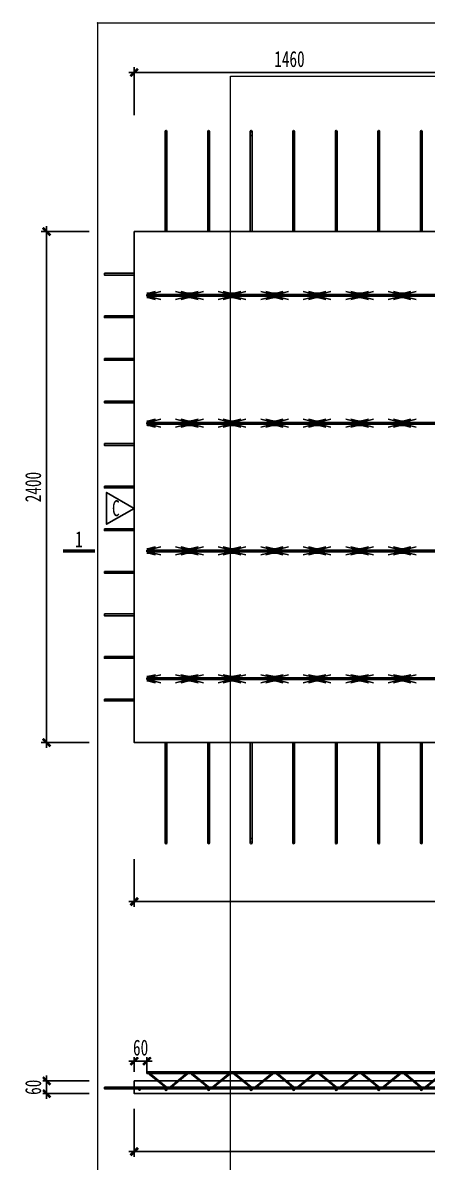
# Model space of a CAD drawing. Extents: x -524 to 129100, y -10500 to 1.
# Drawn here: x 68199 to 70100, y -5351 to 1 of the extents above; entities that cross this region are included whole.
import ezdxf

# ---------------------------------------------------------------- set-up
doc = ezdxf.new("R2010")
doc.units = 0
doc.header["$LTSCALE"] = 250
doc.linetypes.add('BeePC_CENTER', pattern=[2, 1.25, -0.25, 0.25, -0.25])
doc.layers.get('0').update_dxf_attribs({"linetype": 'CONTINUOUS'})
doc.layers.get('Defpoints').update_dxf_attribs({"linetype": 'CONTINUOUS'})
for name, color, linetype in [('BeePC-CCBZ', 110, 'CONTINUOUS'), ('BeePC-GJ-LEVEL', 141, 'CONTINUOUS'), ('BeePC-GJ-Truss', 185, 'CONTINUOUS'), ('BeePC-TONG-ZT', 50, 'CONTINUOUS')]:
    doc.layers.add(name, color=color, linetype=linetype)
doc.layers.add('G-ANNO-TTLB', color=7, linetype='CONTINUOUS', lineweight=9)
doc.layers.add('G-ANNO-TTLB-THIN', color=7, linetype='CONTINUOUS', lineweight=9)
doc.styles.add('BeePC_Dim', font='simfang.ttf', dxfattribs={"width": 0.7})
doc.styles.add('BeePC_Text', font='simfang.ttf', dxfattribs={"width": 0.7})
doc.dimstyles.new('BeePC_DIM_25_25', dxfattribs={"dimtxt": 75, "dimasz": 25, "dimexe": 25, "dimexo": 0, "dimgap": 25, "dimtad": 1, "dimdec": 0, "dimzin": 0, "dimdsep": 46, "dimtxsty": 'BeePC_Dim', "dimblk": 'ARCHTICK', "dimcen": 0, "dimdle": 25, "dimclrt": 7, "dimadec": 0, "dimazin": 0, "dimtfac": 1, "dimtdec": 0, "dimtix": 1, "dimtmove": 2, "dimatfit": 3, "dimfxl": 250, "dimfxlon": 1, "dimtfill": 1, "dimtolj": 1, "dimtzin": 0, "dimarcsym": 0})

# ---------------------------------------------------------------- blocks, each defined once
blk = doc.blocks.new('A2-嗡嗡 - A2_嗡嗡-493291-DB1详图')
at = {"layer": 'G-ANNO-TTLB'}
for p, q in [((27.5, -513), (27.5, -113)), ((27.5, -113), (586.5, -113))]:
    blk.add_line(p, q, dxfattribs=at)
at = {"layer": 'G-ANNO-TTLB-THIN'}
for p, q in [((2.5, -103), (2.5, -523)), ((596.5, -103), (2.5, -103))]:
    blk.add_line(p, q, dxfattribs=at)
blk = doc.blocks.new('剖切符号')
at = {"const_width": 15}
blk.add_lwpolyline([(0, 75), (0, -75)], dxfattribs=at)
blk = doc.blocks.new('_ArchTick')
at = {"color": 0, "linetype": 'ByBlock', "const_width": 0.5}
blk.add_lwpolyline([(-0.71, -0.71), (0.71, 0.71)], dxfattribs=at)
blk = doc.blocks.new('*D146')
at = {"layer": 'BeePC-CCBZ', "color": 0, "lineweight": -2, "transparency": 16777216}
for p, q in [((68722.8, -432.6), (68722.8, -207.6)), ((70182.6, -432.6), (70182.6, -207.6)), ((68697.8, -232.6), (70207.6, -232.6))]:
    blk.add_line(p, q, dxfattribs=at)
at = {"layer": 'Defpoints', "color": 0, "transparency": 16777216}
for p in [(70182.6, -232.6), (68722.8, -2179.6), (70182.6, -3079.6)]:
    blk.add_point(p, dxfattribs=at)
at = {"layer": 'BeePC-CCBZ', "color": 0, "lineweight": -2, "transparency": 16777216, "xscale": 25, "yscale": 25, "zscale": 25, "rotation": 180}
blk.add_blockref('_ArchTick', (68722.8, -232.6), dxfattribs=at)
at = {"layer": 'BeePC-CCBZ', "color": 0, "lineweight": -2, "transparency": 16777216, "xscale": 25, "yscale": 25, "zscale": 25}
blk.add_blockref('_ArchTick', (70182.6, -232.6), dxfattribs=at)
at = {"layer": 'BeePC-CCBZ', "color": 7, "linetype": 'BeePC_CENTER', "transparency": 16777216, "insert": (69452.7, -169.7), "char_height": 75, "attachment_point": 5, "style": 'BeePC_Dim', "bg_fill": 3, "box_fill_scale": 1.1, "bg_fill_color": 256, "bg_fill_true_color": 13158600, "bg_fill_transparency": 0}
blk.add_mtext('\\A1;1460', dxfattribs=at)
blk = doc.blocks.new('*D152')
at = {"layer": 'BeePC-CCBZ', "color": 0, "lineweight": -2, "transparency": 16777216}
for p, q in [((68722.8, -3926.6), (68722.8, -4151.6)), ((76242.4, -3926.6), (76242.4, -4151.6)), ((68697.8, -4126.6), (76267.4, -4126.6))]:
    blk.add_line(p, q, dxfattribs=at)
at = {"layer": 'Defpoints', "color": 0, "transparency": 16777216}
for p in [(68722.8, -2179.6), (76242.4, -2179.6), (76242.4, -4126.6)]:
    blk.add_point(p, dxfattribs=at)
at = {"layer": 'BeePC-CCBZ', "color": 0, "lineweight": -2, "transparency": 16777216, "xscale": 25, "yscale": 25, "zscale": 25, "rotation": 180}
blk.add_blockref('_ArchTick', (68722.8, -4126.6), dxfattribs=at)
at = {"layer": 'BeePC-CCBZ', "color": 0, "lineweight": -2, "transparency": 16777216, "xscale": 25, "yscale": 25, "zscale": 25}
blk.add_blockref('_ArchTick', (76242.4, -4126.6), dxfattribs=at)
at = {"layer": 'BeePC-CCBZ', "color": 7, "linetype": 'BeePC_CENTER', "transparency": 16777216, "insert": (72482.6, -4063.7), "char_height": 75, "attachment_point": 5, "style": 'BeePC_Dim', "bg_fill": 3, "box_fill_scale": 1.1, "bg_fill_color": 256, "bg_fill_true_color": 13158600, "bg_fill_transparency": 0}
blk.add_mtext('\\A1;7520', dxfattribs=at)
blk = doc.blocks.new('*D153')
at = {"layer": 'BeePC-CCBZ', "color": 0, "lineweight": -2, "transparency": 16777216}
for p, q in [((68310.8, -954.6), (68310.8, -3404.6)), ((68510.8, -979.6), (68285.8, -979.6)), ((68510.8, -3379.6), (68285.8, -3379.6))]:
    blk.add_line(p, q, dxfattribs=at)
at = {"layer": 'Defpoints', "color": 0, "transparency": 16777216}
for p in [(72482.6, -979.6), (68310.8, -3379.6), (72482.6, -3379.6)]:
    blk.add_point(p, dxfattribs=at)
at = {"layer": 'BeePC-CCBZ', "color": 0, "lineweight": -2, "transparency": 16777216, "xscale": 25, "yscale": 25, "zscale": 25}
for p, rotation in [((68310.8, -979.6), 90), ((68310.8, -3379.6), 270)]:
    blk.add_blockref('_ArchTick', p, dxfattribs=dict(at, rotation=rotation))
at = {"layer": 'BeePC-CCBZ', "color": 7, "linetype": 'BeePC_CENTER', "transparency": 16777216, "insert": (68247.9, -2179.6), "char_height": 75, "attachment_point": 5, "rotation": 90, "style": 'BeePC_Dim', "bg_fill": 3, "box_fill_scale": 1.1, "bg_fill_color": 256, "bg_fill_true_color": 13158600, "bg_fill_transparency": 0}
blk.add_mtext('\\A1;2400', dxfattribs=at)
blk = doc.blocks.new('*D157')
at = {"layer": 'BeePC-CCBZ', "color": 0, "lineweight": -2, "transparency": 16777216}
for p, q in [((68722.8, -4925.6), (68722.8, -4850.6)), ((68782.6, -4925.6), (68782.6, -4850.6)), ((68807.6, -4875.6), (68697.8, -4875.6))]:
    blk.add_line(p, q, dxfattribs=at)
at = {"layer": 'Defpoints', "color": 0, "transparency": 16777216}
for p in [(68782.6, -4929.6), (68722.8, -4998.6)]:
    blk.add_point(p, dxfattribs=at)
at = {"layer": 'BeePC-CCBZ', "color": 0, "lineweight": -2, "transparency": 16777216, "xscale": 25, "yscale": 25, "zscale": 25}
blk.add_blockref('_ArchTick', (68722.8, -4875.6), dxfattribs=at)
at = {"layer": 'BeePC-CCBZ', "color": 0, "lineweight": -2, "transparency": 16777216, "xscale": 25, "yscale": 25, "zscale": 25, "rotation": 180}
blk.add_blockref('_ArchTick', (68782.6, -4875.6), dxfattribs=at)
at = {"layer": 'BeePC-CCBZ', "color": 7, "linetype": 'BeePC_CENTER', "transparency": 16777216, "insert": (68752.7, -4812.7), "char_height": 75, "attachment_point": 5, "style": 'BeePC_Dim', "bg_fill": 3, "box_fill_scale": 1.1, "bg_fill_color": 256, "bg_fill_true_color": 13158600, "bg_fill_transparency": 0}
blk.add_mtext('\\A1;60', dxfattribs=at)
at = {"layer": 'Defpoints', "color": 0, "transparency": 16777216}
blk.add_point((68722.8, -4875.6), dxfattribs=at)
blk = doc.blocks.new('*D159')
at = {"layer": 'BeePC-CCBZ', "color": 0, "lineweight": -2, "transparency": 16777216}
for p, q in [((68722.8, -5100.6), (68722.8, -5325.6)), ((76242.4, -5100.6), (76242.4, -5325.6)), ((68697.8, -5300.6), (76267.4, -5300.6))]:
    blk.add_line(p, q, dxfattribs=at)
at = {"layer": 'Defpoints', "color": 0, "transparency": 16777216}
for p in [(68722.8, -4998.6), (76242.4, -4998.6), (76242.4, -5300.6)]:
    blk.add_point(p, dxfattribs=at)
at = {"layer": 'BeePC-CCBZ', "color": 0, "lineweight": -2, "transparency": 16777216, "xscale": 25, "yscale": 25, "zscale": 25, "rotation": 180}
blk.add_blockref('_ArchTick', (68722.8, -5300.6), dxfattribs=at)
at = {"layer": 'BeePC-CCBZ', "color": 0, "lineweight": -2, "transparency": 16777216, "xscale": 25, "yscale": 25, "zscale": 25}
blk.add_blockref('_ArchTick', (76242.4, -5300.6), dxfattribs=at)
at = {"layer": 'BeePC-CCBZ', "color": 7, "linetype": 'BeePC_CENTER', "transparency": 16777216, "insert": (72482.6, -5237.7), "char_height": 75, "attachment_point": 5, "style": 'BeePC_Dim', "bg_fill": 3, "box_fill_scale": 1.1, "bg_fill_color": 256, "bg_fill_true_color": 13158600, "bg_fill_transparency": 0}
blk.add_mtext('\\A1;7520', dxfattribs=at)
blk = doc.blocks.new('*D160')
at = {"layer": 'BeePC-CCBZ', "color": 0, "lineweight": -2, "transparency": 16777216}
for p, q in [((68510.8, -4968.6), (68285.8, -4968.6)), ((68310.8, -4943.6), (68310.8, -5053.6)), ((68510.8, -5028.6), (68285.8, -5028.6))]:
    blk.add_line(p, q, dxfattribs=at)
at = {"layer": 'Defpoints', "color": 0, "transparency": 16777216}
for p in [(72482.6, -4968.6), (72482.6, -5028.6)]:
    blk.add_point(p, dxfattribs=at)
at = {"layer": 'BeePC-CCBZ', "color": 0, "lineweight": -2, "transparency": 16777216, "xscale": 25, "yscale": 25, "zscale": 25}
for p, rotation in [((68310.8, -4968.6), 270), ((68310.8, -5028.6), 90)]:
    blk.add_blockref('_ArchTick', p, dxfattribs=dict(at, rotation=rotation))
at = {"layer": 'BeePC-CCBZ', "color": 7, "linetype": 'BeePC_CENTER', "transparency": 16777216, "insert": (68247.9, -4998.6), "char_height": 75, "attachment_point": 5, "rotation": 90, "style": 'BeePC_Dim', "bg_fill": 3, "box_fill_scale": 1.1, "bg_fill_color": 256, "bg_fill_true_color": 13158600, "bg_fill_transparency": 0}
blk.add_mtext('\\A1;60', dxfattribs=at)
at = {"layer": 'Defpoints', "color": 0, "transparency": 16777216}
blk.add_point((68310.8, -5028.6), dxfattribs=at)

msp = doc.modelspace()

# ---------------------------------------------------------------- block references
at = {"xscale": 25, "yscale": 25, "zscale": 25}
msp.add_blockref('A2-嗡嗡 - A2_嗡嗡-493291-DB1详图', (68487.5, 2575), dxfattribs=at)

# ---------------------------------------------------------------- texts
at = {"insert": (68462.8, -2424.6), "char_height": 75, "attachment_point": 5, "style": 'BeePC_Text'}
msp.add_mtext('1', dxfattribs=at)

# ---------------------------------------------------------------- next in the draw order: linework, layer by layer
msp.add_polyline3d([(68722.8, -2279.6, 0), (68592.9, -2354.6, 0), (68592.9, -2204.6, 0)], close=True)
at = {"layer": 'BeePC-GJ-LEVEL'}
for points in [[(68868.6, -528.6), (68868.6, -508.6)], [(68876.6, -514.5), (68876.6, -979.6), (68868.6, -979.6), (68868.6, -514.5)], [(68868.6, -528.6), (68876.6, -528.6)], [(68876.6, -508.6), (68876.6, -528.6)], [(69068.6, -528.6), (69068.6, -508.6)], [(69076.6, -514.5), (69076.6, -979.6), (69068.6, -979.6), (69068.6, -514.5)], [(69068.6, -528.6), (69076.6, -528.6)], [(69076.6, -508.6), (69076.6, -528.6)], [(69268.6, -528.6), (69268.6, -508.6)], [(69276.6, -514.5), (69276.6, -979.6), (69268.6, -979.6), (69268.6, -514.5)], [(69268.6, -528.6), (69276.6, -528.6)], [(69276.6, -508.6), (69276.6, -528.6)], [(69468.6, -528.6), (69468.6, -508.6)], [(69476.6, -514.5), (69476.6, -979.6), (69468.6, -979.6), (69468.6, -514.5)], [(69468.6, -528.6), (69476.6, -528.6)], [(69476.6, -508.6), (69476.6, -528.6)], [(69668.6, -528.6), (69668.6, -508.6)], [(69676.6, -514.5), (69676.6, -979.6), (69668.6, -979.6), (69668.6, -514.5)], [(69668.6, -528.6), (69676.6, -528.6)], [(69676.6, -508.6), (69676.6, -528.6)], [(69868.6, -528.6), (69868.6, -508.6)], [(69876.6, -514.5), (69876.6, -979.6), (69868.6, -979.6), (69868.6, -514.5)], [(69868.6, -528.6), (69876.6, -528.6)], [(69876.6, -508.6), (69876.6, -528.6)], [(70068.6, -528.6), (70068.6, -508.6)], [(70076.6, -514.5), (70076.6, -979.6), (70068.6, -979.6), (70068.6, -514.5)], [(70068.6, -528.6), (70076.6, -528.6)], [(70076.6, -508.6), (70076.6, -528.6)], [(68582.8, -1175.6), (68722.8, -1175.6), (68722.8, -1183.6), (68582.8, -1183.6), (68582.8, -1175.6)], [(68582.8, -1375.6), (68722.8, -1375.6), (68722.8, -1383.6), (68582.8, -1383.6), (68582.8, -1375.6)], [(68582.8, -1575.6), (68722.8, -1575.6), (68722.8, -1583.6), (68582.8, -1583.6), (68582.8, -1575.6)], [(68582.8, -1775.6), (68722.8, -1775.6), (68722.8, -1783.6), (68582.8, -1783.6), (68582.8, -1775.6)], [(68582.8, -1975.6), (68722.8, -1975.6), (68722.8, -1983.6), (68582.8, -1983.6), (68582.8, -1975.6)], [(68582.8, -2175.6), (68722.8, -2175.6), (68722.8, -2183.6), (68582.8, -2183.6), (68582.8, -2175.6)], [(68582.8, -2375.6), (68722.8, -2375.6), (68722.8, -2383.6), (68582.8, -2383.6), (68582.8, -2375.6)], [(68582.8, -2575.6), (68722.8, -2575.6), (68722.8, -2583.6), (68582.8, -2583.6), (68582.8, -2575.6)], [(68582.8, -2775.6), (68722.8, -2775.6), (68722.8, -2783.6), (68582.8, -2783.6), (68582.8, -2775.6)], [(68582.8, -2975.6), (68722.8, -2975.6), (68722.8, -2983.6), (68582.8, -2983.6), (68582.8, -2975.6)], [(68582.8, -3175.6), (68722.8, -3175.6), (68722.8, -3183.6), (68582.8, -3183.6), (68582.8, -3175.6)], [(68876.6, -3844.8), (68876.6, -3379.6), (68868.6, -3379.6), (68868.6, -3844.8)], [(69076.6, -3844.8), (69076.6, -3379.6), (69068.6, -3379.6), (69068.6, -3844.8)], [(69276.6, -3844.8), (69276.6, -3379.6), (69268.6, -3379.6), (69268.6, -3844.8)], [(69476.6, -3844.8), (69476.6, -3379.6), (69468.6, -3379.6), (69468.6, -3844.8)], [(69676.6, -3844.8), (69676.6, -3379.6), (69668.6, -3379.6), (69668.6, -3844.8)], [(69876.6, -3844.8), (69876.6, -3379.6), (69868.6, -3379.6), (69868.6, -3844.8)], [(70076.6, -3844.8), (70076.6, -3379.6), (70068.6, -3379.6), (70068.6, -3844.8)], [(68868.6, -3850.6), (68868.6, -3830.6)], [(68876.6, -3830.6), (68868.6, -3830.6)], [(68876.6, -3830.6), (68876.6, -3850.6)], [(69068.6, -3850.6), (69068.6, -3830.6)], [(69076.6, -3830.6), (69068.6, -3830.6)], [(69076.6, -3830.6), (69076.6, -3850.6)], [(69268.6, -3850.6), (69268.6, -3830.6)], [(69276.6, -3830.6), (69268.6, -3830.6)], [(69276.6, -3830.6), (69276.6, -3850.6)], [(69468.6, -3850.6), (69468.6, -3830.6)], [(69476.6, -3830.6), (69468.6, -3830.6)], [(69476.6, -3830.6), (69476.6, -3850.6)], [(69668.6, -3850.6), (69668.6, -3830.6)], [(69676.6, -3830.6), (69668.6, -3830.6)], [(69676.6, -3830.6), (69676.6, -3850.6)], [(69868.6, -3850.6), (69868.6, -3830.6)], [(69876.6, -3830.6), (69868.6, -3830.6)], [(69876.6, -3830.6), (69876.6, -3850.6)], [(70068.6, -3850.6), (70068.6, -3830.6)], [(70076.6, -3830.6), (70068.6, -3830.6)], [(70076.6, -3830.6), (70076.6, -3850.6)], [(68582.8, -4997.6), (76432.4, -4997.6), (76432.4, -5005.6), (68582.8, -5005.6), (68582.8, -4997.6)]]:
    msp.add_lwpolyline(points, dxfattribs=at)
for centre, radius in [((68872.6, -508.6), 4), ((69072.6, -508.6), 4), ((69272.6, -508.6), 4), ((69472.6, -508.6), 4), ((69672.6, -508.6), 4), ((69872.6, -508.6), 4), ((70072.6, -508.6), 4), ((68872.6, -3850.6), 4), ((69072.6, -3850.6), 4), ((69272.6, -3850.6), 4), ((69472.6, -3850.6), 4), ((69672.6, -3850.6), 4), ((69872.6, -3850.6), 4), ((70072.6, -3850.6), 4), ((68747.8, -5009.6), 3), ((68747.8, -5009.6), 3), ((68747.8, -5009.6), 3), ((68872.6, -5009.6), 4), ((68872.6, -5009.6), 4), ((68872.6, -5009.6), 4), ((69072.6, -5009.6), 4), ((69072.6, -5009.6), 4), ((69072.6, -5009.6), 4), ((69272.6, -5009.6), 4), ((69272.6, -5009.6), 4), ((69272.6, -5009.6), 4), ((69472.6, -5009.6), 4), ((69472.6, -5009.6), 4), ((69472.6, -5009.6), 4), ((69672.6, -5009.6), 4), ((69672.6, -5009.6), 4), ((69672.6, -5009.6), 4), ((69872.6, -5009.6), 4), ((69872.6, -5009.6), 4), ((69872.6, -5009.6), 4), ((70072.6, -5009.6), 4), ((70072.6, -5009.6), 4), ((70072.6, -5009.6), 4)]:
    msp.add_circle(centre, radius, dxfattribs=at)
msp.add_ellipse((68550, 0), major_axis=(1, 0), ratio=1, dxfattribs=at)
at = {"layer": 'BeePC-GJ-Truss'}
for points in [[(68782.6, -1275.6), (68786, -1275.5), (68789.2, -1275.1), (68792.8, -1274.5), (68847.8, -1260.9)], [(68782.6, -1269.6), (68785.9, -1269.6), (68789.1, -1269.3), (68792.8, -1268.5), (68823.5, -1260.9)], [(68782.6, -1283.6), (76182.6, -1283.6), (76182.6, -1275.6), (68782.6, -1275.6)], [(68782.6, -1283.6), (68782.6, -1275.6)], [(68782.6, -1283.6), (68786, -1283.7), (68789.2, -1284.1), (68792.8, -1284.8), (68847.8, -1298.4)], [(68972.4, -1274.5), (68917.4, -1260.9)], [(68972.4, -1268.5), (68941.7, -1260.9)], [(68992.8, -1274.5), (69047.8, -1260.9)], [(68992.8, -1268.5), (69023.5, -1260.9)], [(69172.4, -1274.5), (69117.4, -1260.9)], [(69172.4, -1268.5), (69141.7, -1260.9)], [(69192.8, -1274.5), (69247.8, -1260.9)], [(69192.8, -1268.5), (69223.5, -1260.9)], [(69372.4, -1274.5), (69317.4, -1260.9)], [(69372.4, -1268.5), (69341.7, -1260.9)], [(69392.8, -1274.5), (69447.8, -1260.9)], [(69392.8, -1268.5), (69423.5, -1260.9)], [(69572.4, -1274.5), (69517.4, -1260.9)], [(69572.4, -1268.5), (69541.7, -1260.9)], [(69592.8, -1274.5), (69647.8, -1260.9)], [(69592.8, -1268.5), (69623.5, -1260.9)], [(69772.4, -1274.5), (69717.4, -1260.9)], [(69772.4, -1268.5), (69741.7, -1260.9)], [(69792.8, -1274.5), (69847.8, -1260.9)], [(69792.8, -1268.5), (69823.5, -1260.9)], [(69972.4, -1274.5), (69917.4, -1260.9)], [(69972.4, -1268.5), (69941.7, -1260.9)], [(69992.8, -1274.5), (70047.8, -1260.9)], [(69992.8, -1268.5), (70023.5, -1260.9)], [(68782.6, -1289.6), (68786.6, -1289.7), (68789.7, -1290), (68792.8, -1290.8), (68823.5, -1298.4)], [(68972.4, -1284.8), (68917.4, -1298.4)], [(68972.4, -1290.8), (68941.7, -1298.4)], [(68992.8, -1284.8), (69047.8, -1298.4)], [(68992.8, -1290.8), (69023.5, -1298.4)], [(69172.4, -1284.8), (69117.4, -1298.4)], [(69172.4, -1290.8), (69141.7, -1298.4)], [(69192.8, -1284.8), (69247.8, -1298.4)], [(69192.8, -1290.8), (69223.5, -1298.4)], [(69372.4, -1284.8), (69317.4, -1298.4)], [(69372.4, -1290.8), (69341.7, -1298.4)], [(69392.8, -1284.8), (69447.8, -1298.4)], [(69392.8, -1290.8), (69423.5, -1298.4)], [(69572.4, -1284.8), (69517.4, -1298.4)], [(69572.4, -1290.8), (69541.7, -1298.4)], [(69592.8, -1284.8), (69647.8, -1298.4)], [(69592.8, -1290.8), (69623.5, -1298.4)], [(69772.4, -1284.8), (69717.4, -1298.4)], [(69772.4, -1290.8), (69741.7, -1298.4)], [(69792.8, -1284.8), (69847.8, -1298.4)], [(69792.8, -1290.8), (69823.5, -1298.4)], [(69972.4, -1284.8), (69917.4, -1298.4)], [(69972.4, -1290.8), (69941.7, -1298.4)], [(69992.8, -1284.8), (70047.8, -1298.4)], [(69992.8, -1290.8), (70023.5, -1298.4)], [(68782.6, -1875.6), (68786, -1875.5), (68789.2, -1875.1), (68792.8, -1874.5), (68847.8, -1860.9)], [(68782.6, -1869.6), (68785.9, -1869.6), (68789.1, -1869.3), (68792.8, -1868.5), (68823.5, -1860.9)], [(68972.4, -1874.5), (68917.4, -1860.9)], [(68972.4, -1868.5), (68941.7, -1860.9)], [(68992.8, -1874.5), (69047.8, -1860.9)], [(68992.8, -1868.5), (69023.5, -1860.9)], [(69172.4, -1874.5), (69117.4, -1860.9)], [(69172.4, -1868.5), (69141.7, -1860.9)], [(69192.8, -1874.5), (69247.8, -1860.9)], [(69192.8, -1868.5), (69223.5, -1860.9)], [(69372.4, -1874.5), (69317.4, -1860.9)], [(69372.4, -1868.5), (69341.7, -1860.9)], [(69392.8, -1874.5), (69447.8, -1860.9)], [(69392.8, -1868.5), (69423.5, -1860.9)], [(69572.4, -1874.5), (69517.4, -1860.9)], [(69572.4, -1868.5), (69541.7, -1860.9)], [(69592.8, -1874.5), (69647.8, -1860.9)], [(69592.8, -1868.5), (69623.5, -1860.9)], [(69772.4, -1874.5), (69717.4, -1860.9)], [(69772.4, -1868.5), (69741.7, -1860.9)], [(69792.8, -1874.5), (69847.8, -1860.9)], [(69792.8, -1868.5), (69823.5, -1860.9)], [(69972.4, -1874.5), (69917.4, -1860.9)], [(69972.4, -1868.5), (69941.7, -1860.9)], [(69992.8, -1874.5), (70047.8, -1860.9)], [(69992.8, -1868.5), (70023.5, -1860.9)], [(68782.6, -1883.6), (76182.6, -1883.6), (76182.6, -1875.6), (68782.6, -1875.6)], [(68782.6, -1883.6), (68782.6, -1875.6)], [(68782.6, -1883.6), (68786, -1883.7), (68789.2, -1884.1), (68792.8, -1884.8), (68847.8, -1898.4)], [(68782.6, -1889.6), (68786.6, -1889.7), (68789.7, -1890), (68792.8, -1890.8), (68823.5, -1898.4)], [(68972.4, -1884.8), (68917.4, -1898.4)], [(68972.4, -1890.8), (68941.7, -1898.4)], [(68992.8, -1884.8), (69047.8, -1898.4)], [(68992.8, -1890.8), (69023.5, -1898.4)], [(69172.4, -1884.8), (69117.4, -1898.4)], [(69172.4, -1890.8), (69141.7, -1898.4)], [(69192.8, -1884.8), (69247.8, -1898.4)], [(69192.8, -1890.8), (69223.5, -1898.4)], [(69372.4, -1884.8), (69317.4, -1898.4)], [(69372.4, -1890.8), (69341.7, -1898.4)], [(69392.8, -1884.8), (69447.8, -1898.4)], [(69392.8, -1890.8), (69423.5, -1898.4)], [(69572.4, -1884.8), (69517.4, -1898.4)], [(69572.4, -1890.8), (69541.7, -1898.4)], [(69592.8, -1884.8), (69647.8, -1898.4)], [(69592.8, -1890.8), (69623.5, -1898.4)], [(69772.4, -1884.8), (69717.4, -1898.4)], [(69772.4, -1890.8), (69741.7, -1898.4)], [(69792.8, -1884.8), (69847.8, -1898.4)], [(69792.8, -1890.8), (69823.5, -1898.4)], [(69972.4, -1884.8), (69917.4, -1898.4)], [(69972.4, -1890.8), (69941.7, -1898.4)], [(69992.8, -1884.8), (70047.8, -1898.4)], [(69992.8, -1890.8), (70023.5, -1898.4)], [(68782.6, -2475.6), (68786, -2475.5), (68789.2, -2475.1), (68792.8, -2474.5), (68847.8, -2460.9)], [(68782.6, -2469.6), (68785.9, -2469.6), (68789.1, -2469.3), (68792.8, -2468.5), (68823.5, -2460.9)], [(68972.4, -2474.5), (68917.4, -2460.9)], [(68972.4, -2468.5), (68941.7, -2460.9)], [(68992.8, -2474.5), (69047.8, -2460.9)], [(68992.8, -2468.5), (69023.5, -2460.9)], [(69172.4, -2474.5), (69117.4, -2460.9)], [(69172.4, -2468.5), (69141.7, -2460.9)], [(69192.8, -2474.5), (69247.8, -2460.9)], [(69192.8, -2468.5), (69223.5, -2460.9)], [(69372.4, -2474.5), (69317.4, -2460.9)], [(69372.4, -2468.5), (69341.7, -2460.9)], [(69392.8, -2474.5), (69447.8, -2460.9)], [(69392.8, -2468.5), (69423.5, -2460.9)], [(69572.4, -2474.5), (69517.4, -2460.9)], [(69572.4, -2468.5), (69541.7, -2460.9)], [(69592.8, -2474.5), (69647.8, -2460.9)], [(69592.8, -2468.5), (69623.5, -2460.9)], [(69772.4, -2474.5), (69717.4, -2460.9)], [(69772.4, -2468.5), (69741.7, -2460.9)], [(69792.8, -2474.5), (69847.8, -2460.9)], [(69792.8, -2468.5), (69823.5, -2460.9)], [(69972.4, -2474.5), (69917.4, -2460.9)], [(69972.4, -2468.5), (69941.7, -2460.9)], [(69992.8, -2474.5), (70047.8, -2460.9)], [(69992.8, -2468.5), (70023.5, -2460.9)], [(68782.6, -2483.6), (76182.6, -2483.6), (76182.6, -2475.6), (68782.6, -2475.6)], [(68782.6, -2483.6), (68782.6, -2475.6)], [(68782.6, -2483.6), (68786, -2483.7), (68789.2, -2484.1), (68792.8, -2484.8), (68847.8, -2498.4)], [(68782.6, -2489.6), (68786.6, -2489.7), (68789.7, -2490), (68792.8, -2490.8), (68823.5, -2498.4)], [(68972.4, -2484.8), (68917.4, -2498.4)], [(68972.4, -2490.8), (68941.7, -2498.4)], [(68992.8, -2484.8), (69047.8, -2498.4)], [(68992.8, -2490.8), (69023.5, -2498.4)], [(69172.4, -2484.8), (69117.4, -2498.4)], [(69172.4, -2490.8), (69141.7, -2498.4)], [(69192.8, -2484.8), (69247.8, -2498.4)], [(69192.8, -2490.8), (69223.5, -2498.4)], [(69372.4, -2484.8), (69317.4, -2498.4)], [(69372.4, -2490.8), (69341.7, -2498.4)], [(69392.8, -2484.8), (69447.8, -2498.4)], [(69392.8, -2490.8), (69423.5, -2498.4)], [(69572.4, -2484.8), (69517.4, -2498.4)], [(69572.4, -2490.8), (69541.7, -2498.4)], [(69592.8, -2484.8), (69647.8, -2498.4)], [(69592.8, -2490.8), (69623.5, -2498.4)], [(69772.4, -2484.8), (69717.4, -2498.4)], [(69772.4, -2490.8), (69741.7, -2498.4)], [(69792.8, -2484.8), (69847.8, -2498.4)], [(69792.8, -2490.8), (69823.5, -2498.4)], [(69972.4, -2484.8), (69917.4, -2498.4)], [(69972.4, -2490.8), (69941.7, -2498.4)], [(69992.8, -2484.8), (70047.8, -2498.4)], [(69992.8, -2490.8), (70023.5, -2498.4)], [(68782.6, -3075.6), (68786, -3075.5), (68789.2, -3075.1), (68792.8, -3074.5), (68847.8, -3060.9)], [(68782.6, -3069.6), (68785.9, -3069.6), (68789.1, -3069.3), (68792.8, -3068.5), (68823.5, -3060.9)], [(68782.6, -3083.6), (76182.6, -3083.6), (76182.6, -3075.6), (68782.6, -3075.6)], [(68782.6, -3083.6), (68782.6, -3075.6)], [(68782.6, -3083.6), (68786, -3083.7), (68789.2, -3084.1), (68792.8, -3084.8), (68847.8, -3098.4)], [(68782.6, -3089.6), (68786.6, -3089.7), (68789.7, -3090), (68792.8, -3090.8), (68823.5, -3098.4)], [(68972.4, -3074.5), (68917.4, -3060.9)], [(68972.4, -3084.8), (68917.4, -3098.4)], [(68972.4, -3068.5), (68941.7, -3060.9)], [(68972.4, -3090.8), (68941.7, -3098.4)], [(68992.8, -3074.5), (69047.8, -3060.9)], [(68992.8, -3068.5), (69023.5, -3060.9)], [(68992.8, -3084.8), (69047.8, -3098.4)], [(68992.8, -3090.8), (69023.5, -3098.4)], [(69172.4, -3074.5), (69117.4, -3060.9)], [(69172.4, -3084.8), (69117.4, -3098.4)], [(69172.4, -3068.5), (69141.7, -3060.9)], [(69172.4, -3090.8), (69141.7, -3098.4)], [(69192.8, -3074.5), (69247.8, -3060.9)], [(69192.8, -3068.5), (69223.5, -3060.9)], [(69192.8, -3084.8), (69247.8, -3098.4)], [(69192.8, -3090.8), (69223.5, -3098.4)], [(69372.4, -3074.5), (69317.4, -3060.9)], [(69372.4, -3084.8), (69317.4, -3098.4)], [(69372.4, -3068.5), (69341.7, -3060.9)], [(69372.4, -3090.8), (69341.7, -3098.4)], [(69392.8, -3074.5), (69447.8, -3060.9)], [(69392.8, -3068.5), (69423.5, -3060.9)], [(69392.8, -3084.8), (69447.8, -3098.4)], [(69392.8, -3090.8), (69423.5, -3098.4)], [(69572.4, -3074.5), (69517.4, -3060.9)], [(69572.4, -3084.8), (69517.4, -3098.4)], [(69572.4, -3068.5), (69541.7, -3060.9)], [(69572.4, -3090.8), (69541.7, -3098.4)], [(69592.8, -3074.5), (69647.8, -3060.9)], [(69592.8, -3068.5), (69623.5, -3060.9)], [(69592.8, -3084.8), (69647.8, -3098.4)], [(69592.8, -3090.8), (69623.5, -3098.4)], [(69772.4, -3074.5), (69717.4, -3060.9)], [(69772.4, -3084.8), (69717.4, -3098.4)], [(69772.4, -3068.5), (69741.7, -3060.9)], [(69772.4, -3090.8), (69741.7, -3098.4)], [(69792.8, -3074.5), (69847.8, -3060.9)], [(69792.8, -3068.5), (69823.5, -3060.9)], [(69792.8, -3084.8), (69847.8, -3098.4)], [(69792.8, -3090.8), (69823.5, -3098.4)], [(69972.4, -3074.5), (69917.4, -3060.9)], [(69972.4, -3084.8), (69917.4, -3098.4)], [(69972.4, -3068.5), (69941.7, -3060.9)], [(69972.4, -3090.8), (69941.7, -3098.4)], [(69992.8, -3074.5), (70047.8, -3060.9)], [(69992.8, -3068.5), (70023.5, -3060.9)], [(69992.8, -3084.8), (70047.8, -3098.4)], [(69992.8, -3090.8), (70023.5, -3098.4)], [(68782.6, -4925.6), (76182.6, -4925.6), (76182.6, -4933.6), (68782.6, -4933.6), (68782.6, -4925.6)], [(68782.6, -4926.9), (68786.8, -4927.5), (68790, -4928.7), (68792.8, -4930.5), (68872.4, -4995.8)], [(68782.6, -4932.9), (68786.8, -4933.1), (68790.1, -4934.4), (68792.8, -4936.5), (68872.4, -5001.8), (68875.2, -5003.6), (68878.4, -5004.9), (68882.6, -5005.6)], [(68882.6, -5005.6), (68886, -5005.1), (68889.2, -5004), (68892.8, -5001.8), (68972.4, -4936.5)], [(68892.8, -4995.8), (68972.4, -4930.5)], [(68992.8, -4930.5), (69072.4, -4995.8)], [(68992.8, -4936.5), (69072.4, -5001.8), (69075.2, -5003.6), (69078.4, -5004.9), (69082.6, -5005.6)], [(69082.6, -5005.6), (69086, -5005.1), (69089.2, -5004), (69092.8, -5001.8), (69172.4, -4936.5)], [(69092.8, -4995.8), (69172.4, -4930.5)], [(69192.8, -4930.5), (69272.4, -4995.8)], [(69192.8, -4936.5), (69272.4, -5001.8), (69275.2, -5003.6), (69278.4, -5004.9), (69282.6, -5005.6)], [(69282.6, -5005.6), (69286, -5005.1), (69289.2, -5004), (69292.8, -5001.8), (69372.4, -4936.5)], [(69292.8, -4995.8), (69372.4, -4930.5)], [(69392.8, -4930.5), (69472.4, -4995.8)], [(69392.8, -4936.5), (69472.4, -5001.8), (69475.2, -5003.6), (69478.4, -5004.9), (69482.6, -5005.6)], [(69482.6, -5005.6), (69486, -5005.1), (69489.2, -5004), (69492.8, -5001.8), (69572.4, -4936.5)], [(69492.8, -4995.8), (69572.4, -4930.5)], [(69592.8, -4930.5), (69672.4, -4995.8)], [(69592.8, -4936.5), (69672.4, -5001.8), (69675.2, -5003.6), (69678.4, -5004.9), (69682.6, -5005.6)], [(69682.6, -5005.6), (69686, -5005.1), (69689.2, -5004), (69692.8, -5001.8), (69772.4, -4936.5)], [(69692.8, -4995.8), (69772.4, -4930.5)], [(69792.8, -4930.5), (69872.4, -4995.8)], [(69792.8, -4936.5), (69872.4, -5001.8), (69875.2, -5003.6), (69878.4, -5004.9), (69882.6, -5005.6)], [(69882.6, -5005.6), (69886, -5005.1), (69889.2, -5004), (69892.8, -5001.8), (69972.4, -4936.5)], [(69892.8, -4995.8), (69972.4, -4930.5)], [(69992.8, -4930.5), (70072.4, -4995.8)], [(69992.8, -4936.5), (70072.4, -5001.8), (70075.2, -5003.6), (70078.4, -5004.9), (70082.6, -5005.6)], [(70082.6, -5005.6), (70086, -5005.1), (70089.2, -5004), (70092.8, -5001.8), (70172.4, -4936.5)], [(70092.8, -4995.8), (70172.4, -4930.5)], [(68782.6, -4997.6), (76182.6, -4997.6), (76182.6, -5005.6), (68782.6, -5005.6), (68782.6, -4997.6)]]:
    msp.add_lwpolyline(points, dxfattribs=at)
for centre, major_axis, ratio, start_param, end_param in [((68981.4, -1266.2), (12, 0), 0.288551, 3.861169, 4.813041), ((68983.8, -1270.4), (18, 0), 0.288551, 4.026697, 4.647513), ((68983.8, -1288.8), (18, 0), 0.288551, 1.635672, 2.256488), ((68983.8, -1266.2), (12, 0), 0.288551, 4.611737, 5.563609), ((68981.4, -1270.4), (18, 0), 0.288551, 4.777265, 5.398081), ((68981.4, -1288.8), (18, 0), 0.288551, 0.885104, 1.50592), ((69181.4, -1266.2), (12, 0), 0.288551, 3.861169, 4.813041), ((69183.8, -1270.4), (18, 0), 0.288551, 4.026697, 4.647513), ((69183.8, -1288.8), (18, 0), 0.288551, 1.635672, 2.256488), ((69183.8, -1266.2), (12, 0), 0.288551, 4.611737, 5.563609), ((69181.4, -1270.4), (18, 0), 0.288551, 4.777265, 5.398081), ((69181.4, -1288.8), (18, 0), 0.288551, 0.885104, 1.50592), ((69381.4, -1266.2), (12, 0), 0.288551, 3.861169, 4.813041), ((69383.8, -1270.4), (18, 0), 0.288551, 4.026697, 4.647513), ((69383.8, -1288.8), (18, 0), 0.288551, 1.635672, 2.256488), ((69383.8, -1266.2), (12, 0), 0.288551, 4.611737, 5.563609), ((69381.4, -1270.4), (18, 0), 0.288551, 4.777265, 5.398081), ((69381.4, -1288.8), (18, 0), 0.288551, 0.885104, 1.50592), ((69581.4, -1266.2), (12, 0), 0.288551, 3.861169, 4.813041), ((69583.8, -1270.4), (18, 0), 0.288551, 4.026697, 4.647513), ((69583.8, -1288.8), (18, 0), 0.288551, 1.635672, 2.256488), ((69583.8, -1266.2), (12, 0), 0.288551, 4.611737, 5.563609), ((69581.4, -1270.4), (18, 0), 0.288551, 4.777265, 5.398081), ((69581.4, -1288.8), (18, 0), 0.288551, 0.885104, 1.50592), ((69781.4, -1266.2), (12, 0), 0.288551, 3.861169, 4.813041), ((69783.8, -1270.4), (18, 0), 0.288551, 4.026697, 4.647513), ((69783.8, -1288.8), (18, 0), 0.288551, 1.635672, 2.256488), ((69783.8, -1266.2), (12, 0), 0.288551, 4.611737, 5.563609), ((69781.4, -1270.4), (18, 0), 0.288551, 4.777265, 5.398081), ((69781.4, -1288.8), (18, 0), 0.288551, 0.885104, 1.50592), ((69981.4, -1266.2), (12, 0), 0.288551, 3.861169, 4.813041), ((69983.8, -1270.4), (18, 0), 0.288551, 4.026697, 4.647513), ((69983.8, -1288.8), (18, 0), 0.288551, 1.635672, 2.256488), ((69983.8, -1266.2), (12, 0), 0.288551, 4.611737, 5.563609), ((69981.4, -1270.4), (18, 0), 0.288551, 4.777265, 5.398081), ((69981.4, -1288.8), (18, 0), 0.288551, 0.885104, 1.50592), ((68981.4, -1293.1), (12, 0), 0.288551, 1.470144, 2.422017), ((68983.8, -1293.1), (12, 0), 0.288551, 0.719576, 1.671449), ((69181.4, -1293.1), (12, 0), 0.288551, 1.470144, 2.422017), ((69183.8, -1293.1), (12, 0), 0.288551, 0.719576, 1.671449), ((69381.4, -1293.1), (12, 0), 0.288551, 1.470144, 2.422017), ((69383.8, -1293.1), (12, 0), 0.288551, 0.719576, 1.671449), ((69581.4, -1293.1), (12, 0), 0.288551, 1.470144, 2.422017), ((69583.8, -1293.1), (12, 0), 0.288551, 0.719576, 1.671449), ((69781.4, -1293.1), (12, 0), 0.288551, 1.470144, 2.422017), ((69783.8, -1293.1), (12, 0), 0.288551, 0.719576, 1.671449), ((69981.4, -1293.1), (12, 0), 0.288551, 1.470144, 2.422017), ((69983.8, -1293.1), (12, 0), 0.288551, 0.719576, 1.671449), ((68981.4, -1866.2), (12, 0), 0.288551, 3.861169, 4.813041), ((68983.8, -1866.2), (12, 0), 0.288551, 4.611737, 5.563609), ((69181.4, -1866.2), (12, 0), 0.288551, 3.861169, 4.813041), ((69183.8, -1866.2), (12, 0), 0.288551, 4.611737, 5.563609), ((69381.4, -1866.2), (12, 0), 0.288551, 3.861169, 4.813041), ((69383.8, -1866.2), (12, 0), 0.288551, 4.611737, 5.563609), ((69581.4, -1866.2), (12, 0), 0.288551, 3.861169, 4.813041), ((69583.8, -1866.2), (12, 0), 0.288551, 4.611737, 5.563609), ((69781.4, -1866.2), (12, 0), 0.288551, 3.861169, 4.813041), ((69783.8, -1866.2), (12, 0), 0.288551, 4.611737, 5.563609), ((69981.4, -1866.2), (12, 0), 0.288551, 3.861169, 4.813041), ((69983.8, -1866.2), (12, 0), 0.288551, 4.611737, 5.563609), ((68983.8, -1870.4), (18, 0), 0.288551, 4.026697, 4.647513), ((68983.8, -1888.8), (18, 0), 0.288551, 1.635672, 2.256488), ((68981.4, -1893.1), (12, 0), 0.288551, 1.470144, 2.422017), ((68981.4, -1870.4), (18, 0), 0.288551, 4.777265, 5.398081), ((68981.4, -1888.8), (18, 0), 0.288551, 0.885104, 1.50592), ((68983.8, -1893.1), (12, 0), 0.288551, 0.719576, 1.671449), ((69183.8, -1870.4), (18, 0), 0.288551, 4.026697, 4.647513), ((69183.8, -1888.8), (18, 0), 0.288551, 1.635672, 2.256488), ((69181.4, -1893.1), (12, 0), 0.288551, 1.470144, 2.422017), ((69181.4, -1870.4), (18, 0), 0.288551, 4.777265, 5.398081), ((69181.4, -1888.8), (18, 0), 0.288551, 0.885104, 1.50592), ((69183.8, -1893.1), (12, 0), 0.288551, 0.719576, 1.671449), ((69383.8, -1870.4), (18, 0), 0.288551, 4.026697, 4.647513), ((69383.8, -1888.8), (18, 0), 0.288551, 1.635672, 2.256488), ((69381.4, -1893.1), (12, 0), 0.288551, 1.470144, 2.422017), ((69381.4, -1870.4), (18, 0), 0.288551, 4.777265, 5.398081), ((69381.4, -1888.8), (18, 0), 0.288551, 0.885104, 1.50592), ((69383.8, -1893.1), (12, 0), 0.288551, 0.719576, 1.671449), ((69583.8, -1870.4), (18, 0), 0.288551, 4.026697, 4.647513), ((69583.8, -1888.8), (18, 0), 0.288551, 1.635672, 2.256488), ((69581.4, -1893.1), (12, 0), 0.288551, 1.470144, 2.422017), ((69581.4, -1870.4), (18, 0), 0.288551, 4.777265, 5.398081), ((69581.4, -1888.8), (18, 0), 0.288551, 0.885104, 1.50592), ((69583.8, -1893.1), (12, 0), 0.288551, 0.719576, 1.671449), ((69783.8, -1870.4), (18, 0), 0.288551, 4.026697, 4.647513), ((69783.8, -1888.8), (18, 0), 0.288551, 1.635672, 2.256488), ((69781.4, -1893.1), (12, 0), 0.288551, 1.470144, 2.422017), ((69781.4, -1870.4), (18, 0), 0.288551, 4.777265, 5.398081), ((69781.4, -1888.8), (18, 0), 0.288551, 0.885104, 1.50592), ((69783.8, -1893.1), (12, 0), 0.288551, 0.719576, 1.671449), ((69983.8, -1870.4), (18, 0), 0.288551, 4.026697, 4.647513), ((69983.8, -1888.8), (18, 0), 0.288551, 1.635672, 2.256488), ((69981.4, -1893.1), (12, 0), 0.288551, 1.470144, 2.422017), ((69981.4, -1870.4), (18, 0), 0.288551, 4.777265, 5.398081), ((69981.4, -1888.8), (18, 0), 0.288551, 0.885104, 1.50592), ((69983.8, -1893.1), (12, 0), 0.288551, 0.719576, 1.671449), ((68981.4, -2466.2), (12, 0), 0.288551, 3.861169, 4.813041), ((68983.8, -2470.4), (18, 0), 0.288551, 4.026697, 4.647513), ((68983.8, -2488.8), (18, 0), 0.288551, 1.635672, 2.256488), ((68981.4, -2493.1), (12, 0), 0.288551, 1.470144, 2.422017), ((68983.8, -2466.2), (12, 0), 0.288551, 4.611737, 5.563609), ((68981.4, -2470.4), (18, 0), 0.288551, 4.777265, 5.398081), ((68981.4, -2488.8), (18, 0), 0.288551, 0.885104, 1.50592), ((68983.8, -2493.1), (12, 0), 0.288551, 0.719576, 1.671449), ((69181.4, -2466.2), (12, 0), 0.288551, 3.861169, 4.813041), ((69183.8, -2470.4), (18, 0), 0.288551, 4.026697, 4.647513), ((69183.8, -2488.8), (18, 0), 0.288551, 1.635672, 2.256488), ((69181.4, -2493.1), (12, 0), 0.288551, 1.470144, 2.422017), ((69183.8, -2466.2), (12, 0), 0.288551, 4.611737, 5.563609), ((69181.4, -2470.4), (18, 0), 0.288551, 4.777265, 5.398081), ((69181.4, -2488.8), (18, 0), 0.288551, 0.885104, 1.50592), ((69183.8, -2493.1), (12, 0), 0.288551, 0.719576, 1.671449), ((69381.4, -2466.2), (12, 0), 0.288551, 3.861169, 4.813041), ((69383.8, -2470.4), (18, 0), 0.288551, 4.026697, 4.647513), ((69383.8, -2488.8), (18, 0), 0.288551, 1.635672, 2.256488), ((69381.4, -2493.1), (12, 0), 0.288551, 1.470144, 2.422017), ((69383.8, -2466.2), (12, 0), 0.288551, 4.611737, 5.563609), ((69381.4, -2470.4), (18, 0), 0.288551, 4.777265, 5.398081), ((69381.4, -2488.8), (18, 0), 0.288551, 0.885104, 1.50592), ((69383.8, -2493.1), (12, 0), 0.288551, 0.719576, 1.671449), ((69581.4, -2466.2), (12, 0), 0.288551, 3.861169, 4.813041), ((69583.8, -2470.4), (18, 0), 0.288551, 4.026697, 4.647513), ((69583.8, -2488.8), (18, 0), 0.288551, 1.635672, 2.256488), ((69581.4, -2493.1), (12, 0), 0.288551, 1.470144, 2.422017), ((69583.8, -2466.2), (12, 0), 0.288551, 4.611737, 5.563609), ((69581.4, -2470.4), (18, 0), 0.288551, 4.777265, 5.398081), ((69581.4, -2488.8), (18, 0), 0.288551, 0.885104, 1.50592), ((69583.8, -2493.1), (12, 0), 0.288551, 0.719576, 1.671449), ((69781.4, -2466.2), (12, 0), 0.288551, 3.861169, 4.813041), ((69783.8, -2470.4), (18, 0), 0.288551, 4.026697, 4.647513), ((69783.8, -2488.8), (18, 0), 0.288551, 1.635672, 2.256488), ((69781.4, -2493.1), (12, 0), 0.288551, 1.470144, 2.422017), ((69783.8, -2466.2), (12, 0), 0.288551, 4.611737, 5.563609), ((69781.4, -2470.4), (18, 0), 0.288551, 4.777265, 5.398081), ((69781.4, -2488.8), (18, 0), 0.288551, 0.885104, 1.50592), ((69783.8, -2493.1), (12, 0), 0.288551, 0.719576, 1.671449), ((69981.4, -2466.2), (12, 0), 0.288551, 3.861169, 4.813041), ((69983.8, -2470.4), (18, 0), 0.288551, 4.026697, 4.647513), ((69983.8, -2488.8), (18, 0), 0.288551, 1.635672, 2.256488), ((69981.4, -2493.1), (12, 0), 0.288551, 1.470144, 2.422017), ((69983.8, -2466.2), (12, 0), 0.288551, 4.611737, 5.563609), ((69981.4, -2470.4), (18, 0), 0.288551, 4.777265, 5.398081), ((69981.4, -2488.8), (18, 0), 0.288551, 0.885104, 1.50592), ((69983.8, -2493.1), (12, 0), 0.288551, 0.719576, 1.671449), ((68981.4, -3066.2), (12, 0), 0.288551, 3.861169, 4.813041), ((68983.8, -3070.4), (18, 0), 0.288551, 4.026697, 4.647513), ((68983.8, -3088.8), (18, 0), 0.288551, 1.635672, 2.256488), ((68981.4, -3093.1), (12, 0), 0.288551, 1.470144, 2.422017), ((68983.8, -3066.2), (12, 0), 0.288551, 4.611737, 5.563609), ((68981.4, -3070.4), (18, 0), 0.288551, 4.777265, 5.398081), ((68981.4, -3088.8), (18, 0), 0.288551, 0.885104, 1.50592), ((68983.8, -3093.1), (12, 0), 0.288551, 0.719576, 1.671449), ((69181.4, -3066.2), (12, 0), 0.288551, 3.861169, 4.813041), ((69183.8, -3070.4), (18, 0), 0.288551, 4.026697, 4.647513), ((69183.8, -3088.8), (18, 0), 0.288551, 1.635672, 2.256488), ((69181.4, -3093.1), (12, 0), 0.288551, 1.470144, 2.422017), ((69183.8, -3066.2), (12, 0), 0.288551, 4.611737, 5.563609), ((69181.4, -3070.4), (18, 0), 0.288551, 4.777265, 5.398081), ((69181.4, -3088.8), (18, 0), 0.288551, 0.885104, 1.50592), ((69183.8, -3093.1), (12, 0), 0.288551, 0.719576, 1.671449), ((69381.4, -3066.2), (12, 0), 0.288551, 3.861169, 4.813041), ((69383.8, -3070.4), (18, 0), 0.288551, 4.026697, 4.647513), ((69383.8, -3088.8), (18, 0), 0.288551, 1.635672, 2.256488), ((69381.4, -3093.1), (12, 0), 0.288551, 1.470144, 2.422017), ((69383.8, -3066.2), (12, 0), 0.288551, 4.611737, 5.563609), ((69381.4, -3070.4), (18, 0), 0.288551, 4.777265, 5.398081), ((69381.4, -3088.8), (18, 0), 0.288551, 0.885104, 1.50592), ((69383.8, -3093.1), (12, 0), 0.288551, 0.719576, 1.671449), ((69581.4, -3066.2), (12, 0), 0.288551, 3.861169, 4.813041), ((69583.8, -3070.4), (18, 0), 0.288551, 4.026697, 4.647513), ((69583.8, -3088.8), (18, 0), 0.288551, 1.635672, 2.256488), ((69581.4, -3093.1), (12, 0), 0.288551, 1.470144, 2.422017), ((69583.8, -3066.2), (12, 0), 0.288551, 4.611737, 5.563609), ((69581.4, -3070.4), (18, 0), 0.288551, 4.777265, 5.398081), ((69581.4, -3088.8), (18, 0), 0.288551, 0.885104, 1.50592), ((69583.8, -3093.1), (12, 0), 0.288551, 0.719576, 1.671449), ((69781.4, -3066.2), (12, 0), 0.288551, 3.861169, 4.813041), ((69783.8, -3070.4), (18, 0), 0.288551, 4.026697, 4.647513), ((69783.8, -3088.8), (18, 0), 0.288551, 1.635672, 2.256488), ((69781.4, -3093.1), (12, 0), 0.288551, 1.470144, 2.422017), ((69783.8, -3066.2), (12, 0), 0.288551, 4.611737, 5.563609), ((69781.4, -3070.4), (18, 0), 0.288551, 4.777265, 5.398081), ((69781.4, -3088.8), (18, 0), 0.288551, 0.885104, 1.50592), ((69783.8, -3093.1), (12, 0), 0.288551, 0.719576, 1.671449), ((69981.4, -3066.2), (12, 0), 0.288551, 3.861169, 4.813041), ((69983.8, -3070.4), (18, 0), 0.288551, 4.026697, 4.647513), ((69983.8, -3088.8), (18, 0), 0.288551, 1.635672, 2.256488), ((69981.4, -3093.1), (12, 0), 0.288551, 1.470144, 2.422017), ((69983.8, -3066.2), (12, 0), 0.288551, 4.611737, 5.563609), ((69981.4, -3070.4), (18, 0), 0.288551, 4.777265, 5.398081), ((69981.4, -3088.8), (18, 0), 0.288551, 0.885104, 1.50592), ((69983.8, -3093.1), (12, 0), 0.288551, 0.719576, 1.671449), ((68983.8, -4943.8), (18, 0), 0.957465, 1.635672, 2.256488), ((68983.8, -4943.8), (18, 0), 0.957465, 1.635672, 2.256488), ((68981.4, -4944.1), (12, 0), 0.957465, 1.470144, 2.422017), ((68981.4, -4944.1), (12, 0), 0.957465, 1.470144, 2.422017), ((68981.4, -4943.8), (18, 0), 0.957465, 0.885104, 1.50592), ((68981.4, -4943.8), (18, 0), 0.957465, 0.885104, 1.50592), ((68983.8, -4944.1), (12, 0), 0.957465, 0.719576, 1.671449), ((68983.8, -4944.1), (12, 0), 0.957465, 0.719576, 1.671449), ((69183.8, -4943.8), (18, 0), 0.957465, 1.635672, 2.256488), ((69183.8, -4943.8), (18, 0), 0.957465, 1.635672, 2.256488), ((69181.4, -4944.1), (12, 0), 0.957465, 1.470144, 2.422017), ((69181.4, -4944.1), (12, 0), 0.957465, 1.470144, 2.422017), ((69181.4, -4943.8), (18, 0), 0.957465, 0.885104, 1.50592), ((69181.4, -4943.8), (18, 0), 0.957465, 0.885104, 1.50592), ((69183.8, -4944.1), (12, 0), 0.957465, 0.719576, 1.671449), ((69183.8, -4944.1), (12, 0), 0.957465, 0.719576, 1.671449), ((69383.8, -4943.8), (18, 0), 0.957465, 1.635672, 2.256488), ((69383.8, -4943.8), (18, 0), 0.957465, 1.635672, 2.256488), ((69381.4, -4944.1), (12, 0), 0.957465, 1.470144, 2.422017), ((69381.4, -4944.1), (12, 0), 0.957465, 1.470144, 2.422017), ((69381.4, -4943.8), (18, 0), 0.957465, 0.885104, 1.50592), ((69381.4, -4943.8), (18, 0), 0.957465, 0.885104, 1.50592), ((69383.8, -4944.1), (12, 0), 0.957465, 0.719576, 1.671449), ((69383.8, -4944.1), (12, 0), 0.957465, 0.719576, 1.671449), ((69583.8, -4943.8), (18, 0), 0.957465, 1.635672, 2.256488), ((69583.8, -4943.8), (18, 0), 0.957465, 1.635672, 2.256488), ((69581.4, -4944.1), (12, 0), 0.957465, 1.470144, 2.422017), ((69581.4, -4944.1), (12, 0), 0.957465, 1.470144, 2.422017), ((69581.4, -4943.8), (18, 0), 0.957465, 0.885104, 1.50592), ((69581.4, -4943.8), (18, 0), 0.957465, 0.885104, 1.50592), ((69583.8, -4944.1), (12, 0), 0.957465, 0.719576, 1.671449), ((69583.8, -4944.1), (12, 0), 0.957465, 0.719576, 1.671449), ((69783.8, -4943.8), (18, 0), 0.957465, 1.635672, 2.256488), ((69783.8, -4943.8), (18, 0), 0.957465, 1.635672, 2.256488), ((69781.4, -4944.1), (12, 0), 0.957465, 1.470144, 2.422017), ((69781.4, -4944.1), (12, 0), 0.957465, 1.470144, 2.422017), ((69781.4, -4943.8), (18, 0), 0.957465, 0.885104, 1.50592), ((69781.4, -4943.8), (18, 0), 0.957465, 0.885104, 1.50592), ((69783.8, -4944.1), (12, 0), 0.957465, 0.719576, 1.671449), ((69783.8, -4944.1), (12, 0), 0.957465, 0.719576, 1.671449), ((69983.8, -4943.8), (18, 0), 0.957465, 1.635672, 2.256488), ((69983.8, -4943.8), (18, 0), 0.957465, 1.635672, 2.256488), ((69981.4, -4944.1), (12, 0), 0.957465, 1.470144, 2.422017), ((69981.4, -4944.1), (12, 0), 0.957465, 1.470144, 2.422017), ((69981.4, -4943.8), (18, 0), 0.957465, 0.885104, 1.50592), ((69981.4, -4943.8), (18, 0), 0.957465, 0.885104, 1.50592), ((69983.8, -4944.1), (12, 0), 0.957465, 0.719576, 1.671449), ((69983.8, -4944.1), (12, 0), 0.957465, 0.719576, 1.671449), ((68881.4, -4988.2), (12, 0), 0.957465, 3.861169, 4.813041), ((68881.4, -4988.2), (12, 0), 0.957465, 3.861169, 4.813041), ((68883.8, -4988.2), (12, 0), 0.957465, 4.611737, 5.563609), ((68883.8, -4988.2), (12, 0), 0.957465, 4.611737, 5.563609), ((69081.4, -4988.2), (12, 0), 0.957465, 3.861169, 4.813041), ((69081.4, -4988.2), (12, 0), 0.957465, 3.861169, 4.813041), ((69083.8, -4988.2), (12, 0), 0.957465, 4.611737, 5.563609), ((69083.8, -4988.2), (12, 0), 0.957465, 4.611737, 5.563609), ((69281.4, -4988.2), (12, 0), 0.957465, 3.861169, 4.813041), ((69281.4, -4988.2), (12, 0), 0.957465, 3.861169, 4.813041), ((69283.8, -4988.2), (12, 0), 0.957465, 4.611737, 5.563609), ((69283.8, -4988.2), (12, 0), 0.957465, 4.611737, 5.563609), ((69481.4, -4988.2), (12, 0), 0.957465, 3.861169, 4.813041), ((69481.4, -4988.2), (12, 0), 0.957465, 3.861169, 4.813041), ((69483.8, -4988.2), (12, 0), 0.957465, 4.611737, 5.563609), ((69483.8, -4988.2), (12, 0), 0.957465, 4.611737, 5.563609), ((69681.4, -4988.2), (12, 0), 0.957465, 3.861169, 4.813041), ((69681.4, -4988.2), (12, 0), 0.957465, 3.861169, 4.813041), ((69683.8, -4988.2), (12, 0), 0.957465, 4.611737, 5.563609), ((69683.8, -4988.2), (12, 0), 0.957465, 4.611737, 5.563609), ((69881.4, -4988.2), (12, 0), 0.957465, 3.861169, 4.813041), ((69881.4, -4988.2), (12, 0), 0.957465, 3.861169, 4.813041), ((69883.8, -4988.2), (12, 0), 0.957465, 4.611737, 5.563609), ((69883.8, -4988.2), (12, 0), 0.957465, 4.611737, 5.563609), ((70081.4, -4988.2), (12, 0), 0.957465, 3.861169, 4.813041), ((70081.4, -4988.2), (12, 0), 0.957465, 3.861169, 4.813041), ((70083.8, -4988.2), (12, 0), 0.957465, 4.611737, 5.563609), ((70083.8, -4988.2), (12, 0), 0.957465, 4.611737, 5.563609)]:
    msp.add_ellipse(centre, major_axis=major_axis, ratio=ratio, start_param=start_param, end_param=end_param, dxfattribs=at)
at = {"layer": 'BeePC-TONG-ZT'}
for points in [[(68722.8, -979.6), (76242.4, -979.6), (76242.4, -3379.6), (68722.8, -3379.6), (68722.8, -979.6)], [(68722.8, -4968.6), (76242.4, -4968.6), (76242.4, -5028.6), (68722.8, -5028.6), (68722.8, -4968.6)]]:
    msp.add_lwpolyline(points, dxfattribs=at)

# ---------------------------------------------------------------- next in the draw order: block references
at = {"rotation": 90}
msp.add_blockref('剖切符号', (68462.8, -2479.6), dxfattribs=at)

# ---------------------------------------------------------------- next in the draw order: texts
at = {"insert": (68636.2, -2279.6), "char_height": 75, "attachment_point": 5, "style": 'BeePC_Text'}
msp.add_mtext('C', dxfattribs=at)

# ---------------------------------------------------------------- next in the draw order: dimensions: what is measured, and where the dimension line sits
at = {"layer": 'BeePC-CCBZ'}
for base, p1, p2, override, picture, middle in [((70182.6, -232.6), (68722.8, -2179.6), (70182.6, -3079.6), {"dimfxl": 200}, '*D146', (69452.7, -169.7)), ((68722.8, -4875.6), (68782.6, -4929.6), (68722.8, -4998.6), {"dimfxl": 50}, '*D157', (68752.7, -4812.7))]:
    dim = msp.add_linear_dim(base=base, p1=p1, p2=p2, angle=0, dimstyle='BeePC_DIM_25_25', override=override, dxfattribs=at)
    dim.commit()
    dim.dimension.update_dxf_attribs({"geometry": picture, "text_midpoint": middle})

# ---------------------------------------------------------------- next in the draw order: dimensions: what is measured, and where the dimension line sits
for base, p1, p2, picture, middle in [((76242.4, -4126.6), (68722.8, -2179.6), (76242.4, -2179.6), '*D152', (72482.6, -4063.7)), ((76242.4, -5300.6), (68722.8, -4998.6), (76242.4, -4998.6), '*D159', (72482.6, -5237.7))]:
    dim = msp.add_linear_dim(base=base, p1=p1, p2=p2, angle=0, dimstyle='BeePC_DIM_25_25', override={"dimfxl": 200}, dxfattribs=at)
    dim.commit()
    dim.dimension.update_dxf_attribs({"geometry": picture, "text_midpoint": middle})

# ---------------------------------------------------------------- next in the draw order: dimensions: what is measured, and where the dimension line sits
for base, p1, p2, picture, middle in [((68310.8, -3379.6), (72482.6, -979.6), (72482.6, -3379.6), '*D153', (68247.9, -2179.6)), ((68310.8, -5028.6), (72482.6, -4968.6), (72482.6, -5028.6), '*D160', (68247.9, -4998.6))]:
    dim = msp.add_linear_dim(base=base, p1=p1, p2=p2, angle=90, dimstyle='BeePC_DIM_25_25', override={"dimfxl": 200}, dxfattribs=at)
    dim.commit()
    dim.dimension.update_dxf_attribs({"geometry": picture, "text_midpoint": middle})

doc.saveas('drawing.dxf')
